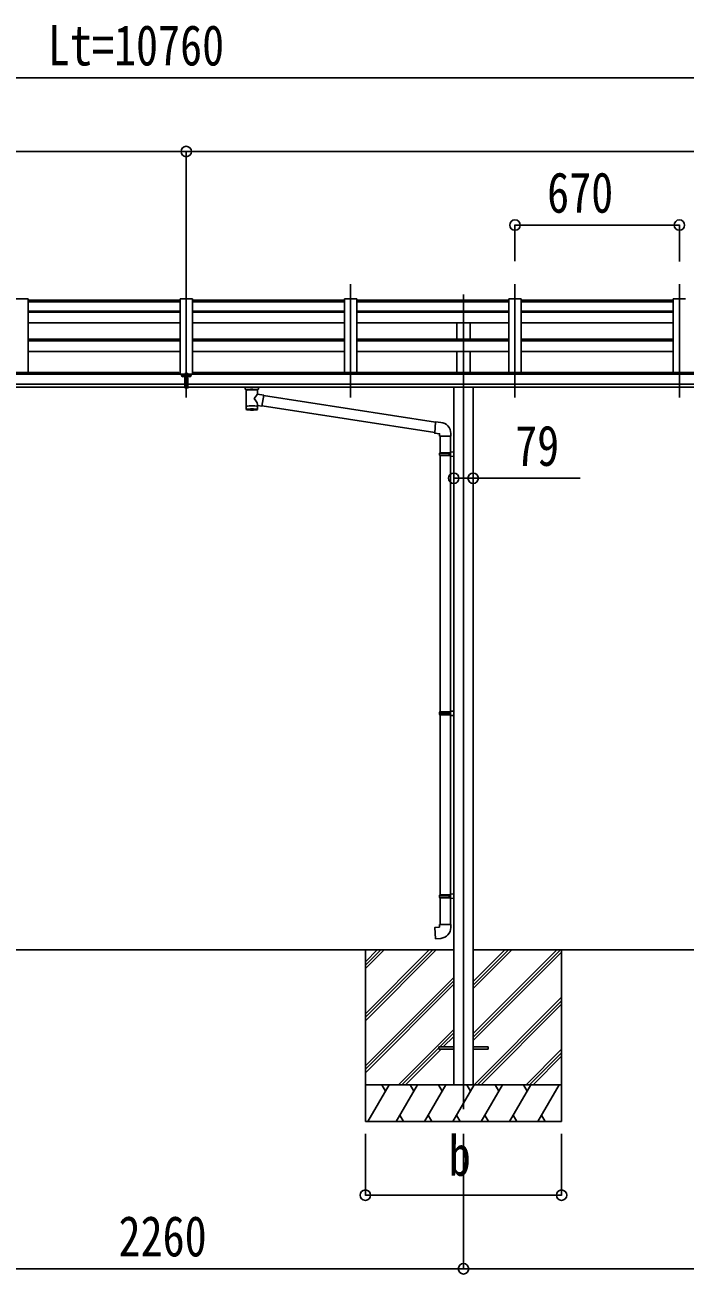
# Model space of a CAD drawing. Units: millimetres, scale not verified. Extents: x -21025 to 21025, y -14850 to 14850.
# Drawn here: x -552 to 2138, y -8246 to -3156 of the extents above; entities that cross this region are included whole.
import ezdxf
from ezdxf.enums import TextEntityAlignment as Align

# ---------------------------------------------------------------- set-up
doc = ezdxf.new("R2010")
doc.units = ezdxf.units.MM
doc.header["$LTSCALE"] = 82
for name, color, linetype in [('0-3_YKK_12', 2, 'Continuous'), ('0-4_YKK_13', 4, 'Continuous'), ('0-5_YKK_A1', 4, 'Continuous'), ('0-6_YKK_D', 6, 'Continuous')]:
    doc.layers.add(name, color=color, linetype=linetype)
doc.styles.add('ＭＳ ゴシック', font='')
doc.styles.get('ＭＳ ゴシック').set_extended_font_data('MS Gothic')

msp = doc.modelspace()

# ---------------------------------------------------------------- linework, layer by layer
at = {"layer": '0-3_YKK_12'}
for p, q in [((105.1, -4674.92), (105.1, -4212.09)), ((775.1, -4674.92), (775.1, -4212.09)), ((1445.1, -4674.92), (1445.1, -4212.09)), ((2115.1, -4674.92), (2115.1, -4212.09)), ((1235.1, -4254.02), (1235.1, -7575.02))]:
    msp.add_line(p, q, dxfattribs=at)
at = {"layer": '0-4_YKK_13'}
for p, q in [((80.1, -4277.78), (-539.9, -4277.78)), ((750.1, -4277.78), (130.1, -4277.78)), ((1420.1, -4277.78), (800.1, -4277.78)), ((2090.1, -4277.78), (1470.1, -4277.78)), ((98.6, -4576.68), (98.6, -4635.54)), ((90.63, -4584.36), (90.63, -4586.02)), ((90.63, -4585.26), (91.63, -4585.26)), ((91.63, -4586.02), (91.63, -4584.36)), ((92.63, -4585.12), (93.63, -4585.12)), ((98.6, -4622.38), (111.6, -4622.38)), ((117.57, -4585.12), (116.57, -4585.12)), ((118.57, -4584.36), (118.57, -4586.02)), ((118.57, -4585.26), (119.57, -4585.26)), ((119.57, -4586.02), (119.57, -4584.36)), ((345.6, -4638.51), (345.6, -4632.39)), ((349.7, -4643.01), (349.68, -4723.3)), ((395.5, -4660.58), (395.5, -4643)), ((420.72, -4664.49), (395.5, -4660.58)), ((399.6, -4638.51), (399.6, -4632.39)), ((420.72, -4664.49), (413.7, -4709.75)), ((1121.59, -4775.28), (420.41, -4666.5)), ((395.52, -4723.3), (395.5, -4706.67)), ((395.5, -4706.92), (413.7, -4709.75)), ((1117.92, -4817.22), (413.97, -4708.01)), ((1142.52, -4776.03), (1121.68, -4774.21)), ((1137.6, -4831.78), (1183.6, -4831.78)), ((1139.6, -4831.78), (1139.6, -4899.25)), ((1181.6, -4831.78), (1181.6, -4896.69)), ((1183.6, -4831.78), (1183.6, -4820.86)), ((1137.6, -4901.25), (1138.6, -4899.25)), ((1137.6, -4901.25), (1181.6, -4901.25)), ((1137.6, -4901.25), (1137.6, -4909.25)), ((1137.6, -4909.25), (1181.6, -4909.25)), ((1137.6, -4909.25), (1138.6, -4911.25)), ((1138.6, -4899.25), (1181.6, -4899.25)), ((1138.6, -4911.25), (1181.6, -4911.25)), ((1139.6, -4911.25), (1139.6, -5955.44)), ((1177.12, -4901.25), (1176.69, -4899.25)), ((1179.6, -4896.75), (1195.6, -4896.28)), ((1179.6, -4898.75), (1179.6, -4896.75)), ((1179.6, -4898.75), (1181.6, -4898.75)), ((1179.6, -4913.75), (1179.6, -4911.75)), ((1179.6, -4913.75), (1195.6, -4914.22)), ((1181.6, -4913.81), (1181.6, -5952.88)), ((1195.6, -4896.28), (1195.6, -4914.22)), ((1179.6, -5952.94), (1195.6, -5952.47)), ((1179.6, -5954.94), (1179.6, -5952.94)), ((1179.6, -5954.94), (1181.6, -5954.94)), ((1195.6, -5952.47), (1195.6, -5970.41)), ((1137.6, -5957.44), (1138.6, -5955.44)), ((1137.6, -5957.44), (1181.6, -5957.44)), ((1137.6, -5957.44), (1137.6, -5965.44)), ((1137.6, -5965.44), (1181.6, -5965.44)), ((1137.6, -5965.44), (1138.6, -5967.44)), ((1138.6, -5955.44), (1181.6, -5955.44)), ((1138.6, -5967.44), (1181.6, -5967.44)), ((1139.6, -5967.44), (1139.6, -6700.6)), ((1177.12, -5957.44), (1176.69, -5955.44)), ((1179.6, -5969.94), (1179.6, -5967.94)), ((1179.6, -5969.94), (1195.6, -5970.41)), ((1181.6, -5970), (1181.6, -6698.04)), ((1137.6, -6702.6), (1138.6, -6700.6)), ((1137.6, -6702.6), (1181.6, -6702.6)), ((1137.6, -6702.6), (1137.6, -6710.6)), ((1137.6, -6710.6), (1181.6, -6710.6)), ((1137.6, -6710.6), (1138.6, -6712.6)), ((1138.6, -6700.6), (1181.6, -6700.6)), ((1138.6, -6712.6), (1181.6, -6712.6)), ((1139.6, -6712.6), (1139.6, -6822.6)), ((1177.12, -6702.6), (1176.69, -6700.6)), ((1179.6, -6698.1), (1195.6, -6697.63)), ((1179.6, -6700.1), (1179.6, -6698.1)), ((1179.6, -6700.1), (1181.6, -6700.1)), ((1179.6, -6715.1), (1179.6, -6713.1)), ((1179.6, -6715.1), (1195.6, -6715.57)), ((1181.6, -6715.16), (1181.6, -6822.6)), ((1195.6, -6697.63), (1195.6, -6715.57)), ((1137.6, -6822.6), (1183.6, -6822.6)), ((1137.6, -6832.6), (1137.6, -6822.6)), ((1183.6, -6822.6), (1183.6, -6833.52)), ((1135.1, -7320.49), (1195.6, -7320.49)), ((1135.1, -7320.49), (1135.1, -7329.49)), ((1274.6, -7320.49), (1335.1, -7320.49)), ((1335.1, -7320.49), (1335.1, -7329.49)), ((1135.1, -7329.49), (1195.6, -7329.49)), ((1274.6, -7329.49), (1335.1, -7329.49))]:
    msp.add_line(p, q, dxfattribs=at)
for points in [[(98.6, -4576.68), (111.6, -4576.68), (111.6, -4635.54), (98.6, -4635.54)], [(89.63, -4584.22), (88.63, -4584.22), (88.63, -4585.12), (89.63, -4585.12)], [(91.63, -4583.32), (91.63, -4582.42), (90.63, -4582.42), (90.63, -4583.32)], [(90.63, -4586.02), (90.63, -4586.92), (91.63, -4586.92), (91.63, -4586.02)], [(93.63, -4585.12), (93.63, -4584.22), (92.63, -4584.22)], [(116.57, -4585.12), (116.57, -4584.22), (117.57, -4584.22)], [(118.57, -4583.32), (118.57, -4582.42), (119.57, -4582.42), (119.57, -4583.32)], [(119.57, -4586.02), (119.57, -4586.92), (118.57, -4586.92), (118.57, -4586.02)], [(120.57, -4584.22), (121.57, -4584.22), (121.57, -4585.12), (120.57, -4585.12)], [(345.64, -4638.57), (345.61, -4638.21), (345.86, -4637.25), (346.38, -4636.37), (347.18, -4635.53), (348.3, -4634.73), (349.7, -4634.01)], [(345.64, -4638.45), (345.61, -4638.81), (345.86, -4639.77), (346.38, -4640.65), (347.18, -4641.49), (348.3, -4642.28), (349.7, -4643.01)], [(395.5, -4634.02), (395.73, -4634.11), (397.09, -4634.85), (398.2, -4635.7), (398.96, -4636.56), (399.42, -4637.46), (399.59, -4638.35)], [(395.5, -4643), (395.73, -4642.9), (397.09, -4642.17), (398.2, -4641.32), (398.96, -4640.46), (399.42, -4639.56), (399.59, -4638.67)], [(1121.68, -4774.21), (1117.68, -4820.04), (1137.6, -4821.78), (1137.6, -4831.78)], [(1177.12, -4901.25), (1177.12, -4909.25), (1176.69, -4911.25)], [(1179.6, -4911.75), (1181.6, -4911.75), (1181.6, -4898.75)], [(1179.6, -5967.94), (1181.6, -5967.94), (1181.6, -5954.94)], [(1177.12, -5957.44), (1177.12, -5965.44), (1176.69, -5967.44)], [(1177.12, -6702.6), (1177.12, -6710.6), (1176.69, -6712.6)], [(1179.6, -6713.1), (1181.6, -6713.1), (1181.6, -6700.1)], [(1142.52, -6878.35), (1121.68, -6880.17), (1117.68, -6834.34), (1137.6, -6832.6)]]:
    msp.add_lwpolyline(points, dxfattribs=at)
for centre, radius, start, end in [((362.67, -4683.73), 51.38, 92.46126, 104.61963), ((382.55, -4683.73), 51.38, 75.38037, 87.53874), ((1138.6, -4820.86), 45, 0, 85), ((1138.6, -6833.52), 45, 275, 0)]:
    msp.add_arc(centre, radius, start, end, dxfattribs=at)
for centre, major_axis in [((91.13, -4584.37), (5.9, 0)), ((119.07, -4584.37), (-5.9, 0))]:
    msp.add_ellipse(centre, major_axis=major_axis, ratio=0.9, dxfattribs=at)
for centre, major_axis, ratio, start_param, end_param in [((91.13, -4584.67), (5.9, 0), 0.9, 6.2831853, 9.424778), ((119.07, -4584.67), (-5.9, 0), 0.9, 3.1415927, 6.2831853), ((89.63, -4583.32), (-1, 0), 0.9, 1.5707963, 3.1415927), ((89.63, -4586.02), (1, 0), 0.9, 6.2831853, 7.8539816), ((89.63, -4584.36), (1, 0), 0.9, 6.2831853, 6.9023328), ((92.63, -4583.32), (1, 0), 0.9, 3.1415927, 4.712389), ((92.63, -4584.36), (-1, 0), 0.9, 5.6640378, 6.2831853), ((92.63, -4586.02), (-1, 0), 0.9, 4.712389, 6.2831853), ((117.57, -4583.32), (-1, 0), 0.9, 1.5707963, 3.1415927), ((117.57, -4586.02), (1, 0), 0.9, 6.2831853, 7.8539816), ((117.57, -4584.36), (1, 0), 0.9, 6.2831853, 6.9023328), ((120.57, -4583.32), (1, 0), 0.9, 3.1415927, 4.712389), ((120.57, -4584.36), (-1, 0), 0.9, 5.6640378, 6.2831853), ((120.57, -4586.02), (-1, 0), 0.9, 4.712389, 6.2831853), ((372.6, -4644.2), (-22.91, -0.42), 0.072511, 4.711586, 6.2823824), ((372.62, -4642.57), (-22.91, -0.42), 0.072511, 4.711586, 6.2823824), ((372.57, -4642.58), (22.92, -0.42), 0.07247, 0.0008089, 1.5716053), ((372.57, -4644.2), (22.92, -0.42), 0.07247, 0.0008089, 1.5716053), ((372.6, -4680.13), (-22.81, 26.62), 0.234429, 3.1563334, 4.5976381), ((375.15, -4682.78), (20.32, 22.25), 0.045535, 4.9756507, 6.2441899), ((383.6, -4638.51), (16, 0), 0.361356, 0, 0.0194874), ((383.6, -4638.51), (16, 0), 0.361356, 6.2636979, 6.2831853), ((372.6, -4723.3), (22.92, 0), 0.101955, 6.2829723, 9.4248207), ((372.6, -4723.3), (22.92, 0), 0.101955, 3.1415499, 6.2833984), ((372.6, -4710.86), (22.91, 0), 0.122865, 6.2831853, 9.424778)]:
    msp.add_ellipse(centre, major_axis=major_axis, ratio=ratio, start_param=start_param, end_param=end_param, dxfattribs=at)
at = {"layer": '0-5_YKK_A1'}
for p, q in [((-539.9, -4272.29), (-589.9, -4272.29)), ((-539.9, -4272.29), (-539.9, -4572.48)), ((80.1, -4272.29), (80.1, -4579.01)), ((130.1, -4272.29), (80.1, -4272.29)), ((130.1, -4272.29), (130.1, -4579.01)), ((750.1, -4272.29), (750.1, -4572.48)), ((800.1, -4272.29), (750.1, -4272.29)), ((800.1, -4272.29), (800.1, -4572.48)), ((1420.1, -4272.29), (1420.1, -4572.48)), ((1470.1, -4272.29), (1420.1, -4272.29)), ((1470.1, -4272.29), (1470.1, -4572.48)), ((2090.1, -4272.29), (2090.1, -4572.48)), ((2140.1, -4272.29), (2090.1, -4272.29)), ((80.1, -4284.85), (-539.9, -4284.85)), ((80.1, -4322.38), (-539.9, -4322.38)), ((80.1, -4326.09), (-539.9, -4326.09)), ((750.1, -4284.85), (130.1, -4284.85)), ((750.1, -4322.38), (130.1, -4322.38)), ((750.1, -4326.09), (130.1, -4326.09)), ((1420.1, -4284.85), (800.1, -4284.85)), ((1420.1, -4322.38), (800.1, -4322.38)), ((1420.1, -4326.09), (800.1, -4326.09)), ((2090.1, -4284.85), (1470.1, -4284.85)), ((2090.1, -4322.38), (1470.1, -4322.38)), ((2090.1, -4326.09), (1470.1, -4326.09)), ((80.1, -4370.6), (-539.9, -4370.6)), ((750.1, -4370.6), (130.1, -4370.6)), ((1420.1, -4370.6), (800.1, -4370.6)), ((1207.6, -4436.47), (1207.6, -4370.6)), ((1262.6, -4436.47), (1262.6, -4370.6)), ((2090.1, -4370.6), (1470.1, -4370.6)), ((80.1, -4436.47), (-539.9, -4436.47)), ((80.1, -4443.27), (-539.9, -4443.27)), ((750.1, -4436.47), (130.1, -4436.47)), ((750.1, -4443.27), (130.1, -4443.27)), ((1420.1, -4436.47), (800.1, -4436.47)), ((1420.1, -4443.27), (800.1, -4443.27)), ((2090.1, -4436.47), (1470.1, -4436.47)), ((2090.1, -4443.27), (1470.1, -4443.27)), ((80.1, -4486.82), (-539.9, -4486.82)), ((750.1, -4486.82), (130.1, -4486.82)), ((1420.1, -4486.82), (800.1, -4486.82)), ((1207.6, -4572.48), (1207.6, -4486.82)), ((1262.6, -4572.48), (1262.6, -4486.82)), ((2090.1, -4486.82), (1470.1, -4486.82)), ((98.6, -4579.01), (-5248.4, -4579.01)), ((75.1, -4572.48), (-5224.9, -4572.48)), ((75.1, -4579.05), (75.1, -4572.48)), ((5458.6, -4579.01), (111.6, -4579.01)), ((5435.1, -4572.48), (135.1, -4572.48)), ((135.1, -4579.05), (135.1, -4572.48)), ((-5248.4, -4620.41), (98.6, -4620.41)), ((111.6, -4620.41), (5458.6, -4620.41)), ((98.6, -4632.22), (-5248.4, -4632.18)), ((5458.6, -4632.25), (111.6, -4632.22)), ((1195.6, -4632.2), (1195.6, -7475.02)), ((1274.6, -4632.2), (1274.6, -7475.02)), ((-979.7, -6925), (1195.6, -6925)), ((835.1, -6925), (835.1, -7625)), ((835.1, -7185.73), (1095.83, -6925)), ((835.1, -7199.87), (1109.97, -6925)), ((835.1, -7214.01), (1124.11, -6925)), ((835.1, -7001.88), (911.98, -6925)), ((835.1, -6987.74), (897.84, -6925)), ((835.1, -6973.6), (883.7, -6925)), ((1274.6, -6925), (4295.6, -6925)), ((1274.6, -7266.73), (1616.33, -6925)), ((1274.6, -7280.87), (1630.47, -6925)), ((1274.6, -7082.88), (1432.48, -6925)), ((1274.6, -7068.74), (1418.34, -6925)), ((1274.6, -7054.6), (1404.2, -6925)), ((1274.6, -7295.01), (1635.1, -6934.51)), ((1635.1, -6925), (1635.1, -7625)), ((835.1, -7397.86), (1195.6, -7037.36)), ((835.1, -7412), (1195.6, -7051.5)), ((835.1, -7426.14), (1195.6, -7065.65)), ((1278.46, -7475), (1635.1, -7118.36)), ((1292.6, -7475), (1635.1, -7132.5)), ((1306.74, -7475), (1635.1, -7146.64)), ((970.09, -7475), (1195.6, -7249.49)), ((1138.74, -7320.49), (1195.6, -7263.63)), ((1152.89, -7320.49), (1195.6, -7277.78)), ((984.23, -7475), (1135.1, -7324.13)), ((998.37, -7475), (1143.89, -7329.49)), ((1490.59, -7475), (1635.1, -7330.49)), ((1504.73, -7475), (1635.1, -7344.63)), ((1518.87, -7475), (1635.1, -7358.78)), ((1635.1, -7475), (835.1, -7475)), ((845.39, -7625), (931.99, -7475)), ((916.99, -7500.98), (901.99, -7475)), ((960.86, -7625), (1047.46, -7475)), ((1032.46, -7500.98), (1017.46, -7475)), ((1076.33, -7625), (1162.93, -7475)), ((1147.93, -7500.98), (1132.93, -7475)), ((1191.8, -7625), (1278.4, -7475)), ((1263.4, -7500.98), (1248.4, -7475)), ((1307.27, -7625), (1393.87, -7475)), ((1378.87, -7500.98), (1363.87, -7475)), ((1422.74, -7625), (1509.34, -7475)), ((1479.34, -7475), (1494.34, -7500.98)), ((1538.21, -7625), (1624.81, -7475)), ((835.1, -7625), (1635.1, -7625)), ((975.86, -7599.02), (990.86, -7625)), ((1091.33, -7599.02), (1106.33, -7625)), ((1206.8, -7599.02), (1221.8, -7625)), ((1322.27, -7599.02), (1337.27, -7625)), ((1437.74, -7599.02), (1452.74, -7625)), ((1553.21, -7599.02), (1568.21, -7625))]:
    msp.add_line(p, q, dxfattribs=at)
at = {"layer": '0-6_YKK_D'}
for p, q in [((5185.1, -3371.86), (-4974.9, -3371.86)), ((-5254.9, -3671.86), (105.1, -3671.86)), ((105.1, -4227.78), (105.1, -3670.86)), ((105.1, -4227.78), (105.1, -3670.86)), ((105.1, -3671.86), (5465.1, -3671.86)), ((1445.1, -4118.96), (1445.1, -3970.86)), ((1445.1, -3971.86), (2115.1, -3971.86)), ((2115.1, -4119.96), (2115.1, -3970.86)), ((1195.6, -5003.58), (1195.6, -5002.58)), ((1274.6, -5003.58), (1274.6, -5002.58)), ((835.1, -7675.21), (835.1, -7926)), ((1235.1, -7675), (1235.1, -8226)), ((1235.1, -7675.02), (1235.1, -8226)), ((1635.1, -7675.21), (1635.1, -7926)), ((835.1, -7925), (1635.1, -7925)), ((-1024.9, -8225), (1235.1, -8225)), ((1235.1, -8225), (4335.1, -8225))]:
    msp.add_line(p, q, dxfattribs=at)
msp.add_lwpolyline([(1195.6, -5003.58), (1274.6, -5003.58), (1710.6, -5003.58)], dxfattribs=at)
for centre in [(105.1, -3671.86), (105.1, -3671.86), (1445.1, -3971.86), (2115.1, -3971.86), (1195.6, -5003.58), (1274.6, -5003.58), (835.1, -7925), (1635.1, -7925), (1235.1, -8225), (1235.1, -8225)]:
    msp.add_circle(centre, 21.25, dxfattribs=at)

# ---------------------------------------------------------------- texts
at = {"layer": '0-6_YKK_D', "style": 'ＭＳ ゴシック', "width": 0.8}
for s, p in [('Lt=10760', (-458.9, -3370.86)), ('670', (1576.1, -3970.86)), ('79', (1445.6, -5002.58)), ('b', (1175.1, -7895)), ('2260', (-170.9, -8224))]:
    msp.add_text(s, height=165, dxfattribs=at).set_placement(p, align=Align.BOTTOM_LEFT)

doc.saveas('drawing.dxf')
